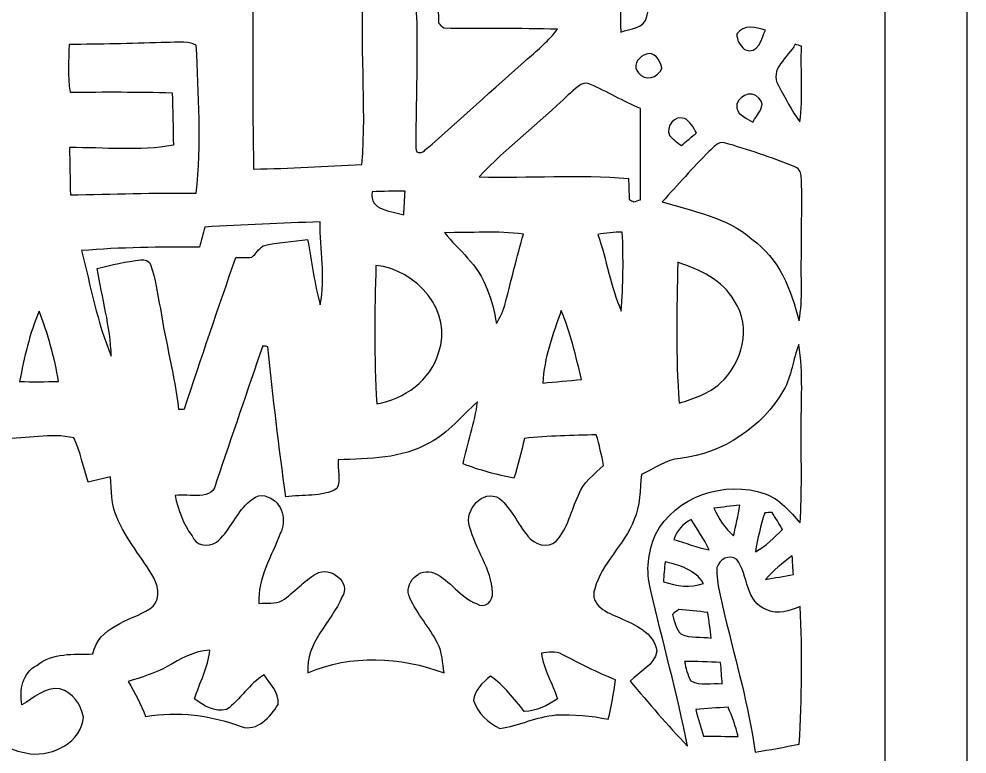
# Model space of a CAD drawing. Header units: centimetres. Extents: x -16.8 to 16.8, y -16.7 to 16.7.
# Drawn here: x 2.54 to 16.77, y -10.27 to 0.76 of the extents above; entities that cross this region are included whole.
import ezdxf

# ---------------------------------------------------------------- set-up
doc = ezdxf.new("R2010")
doc.units = ezdxf.units.CM
doc.header["$MEASUREMENT"] = 0
doc.layers.add('Layer 1', color=7, linetype='Continuous')

msp = doc.modelspace()

# ---------------------------------------------------------------- linework, layer by layer
at = {"layer": 'Layer 1', "color": 7}
for points, knots in [([(-16.77458, 16.66875), (-16.77458, 16.66875), (16.77458, 16.66875), (16.77458, 16.66875), (16.77458, 16.66875), (16.77458, 16.66875), (16.77458, -16.66875), (16.77458, -16.66875), (16.77458, -16.66875), (16.77458, -16.66875), (-16.77458, -16.66875), (-16.77458, -16.66875), (-16.77458, -16.66875), (-16.77458, -16.66875), (-16.77458, 16.66875), (-16.77458, 16.66875), (-16.77458, 16.66875), (-16.77458, 16.66875), (-16.77458, 16.66875), (-16.77458, 16.66875)], [0, 0, 0, 0, 0.16666667, 0.16666667, 0.16666667, 0.16666667, 0.33333333, 0.33333333, 0.33333333, 0.33333333, 0.5, 0.5, 0.5, 0.5, 0.66666667, 0.66666667, 0.66666667, 0.66666667, 1, 1, 1, 1]), ([(-16.06056, 15.74024), (-16.08032, 8.00664), (-16.06338, 0.2727), (-16.06903, -7.46125), (-16.06903, -7.46125), (-16.06162, -10.29264), (-16.0842, -13.12439), (-16.05774, -15.95543), (-16.05774, -15.95543), (-8.24159, -15.97342), (-0.42545, -15.9579), (7.39069, -15.96319), (7.39069, -15.96319), (10.10426, -15.95579), (12.81818, -15.97836), (15.53139, -15.95191), (15.53139, -15.95191), (15.5508, -8.21796), (15.53422, -0.48436), (15.53986, 7.24958), (15.53986, 7.24958), (15.53245, 10.08098), (15.55503, 12.91272), (15.52857, 15.74377), (15.52857, 15.74377), (5.41937, 15.76246), (-4.68983, 15.74518), (-14.79903, 15.75223), (-14.79903, 15.75223), (-15.21954, 15.75294), (-15.6404, 15.75223), (-16.06056, 15.74024)], [0, 0, 0, 0, 0.11111111, 0.11111111, 0.11111111, 0.11111111, 0.22222222, 0.22222222, 0.22222222, 0.22222222, 0.33333333, 0.33333333, 0.33333333, 0.33333333, 0.44444444, 0.44444444, 0.44444444, 0.44444444, 0.55555556, 0.55555556, 0.55555556, 0.55555556, 0.66666667, 0.66666667, 0.66666667, 0.66666667, 0.77777778, 0.77777778, 0.77777778, 0.77777778, 1, 1, 1, 1]), ([(6.87105, 8.22501), (7.17268, 8.24583), (7.47677, 8.25218), (7.77981, 8.2483), (7.77981, 8.2483), (7.85036, 8.04369), (7.91598, 7.83731), (7.9756, 7.62917), (7.9756, 7.62917), (8.22184, 7.67715), (8.46984, 7.7343), (8.69527, 7.84754), (8.69527, 7.84754), (8.71926, 7.77804), (8.74254, 7.70784), (8.76688, 7.63799), (8.76688, 7.63799), (8.99019, 7.63799), (9.21456, 7.63764), (9.43857, 7.63764), (9.43857, 7.63764), (9.45832, 7.70467), (9.47808, 7.77205), (9.49819, 7.83907), (9.49819, 7.83907), (9.74372, 7.77487), (9.9889, 7.71031), (10.23832, 7.66163), (10.23832, 7.66163), (10.28206, 7.84578), (10.32863, 8.02922), (10.38648, 8.20949), (10.38648, 8.20949), (10.67329, 8.22642), (10.96257, 8.26452), (11.25079, 8.24689), (11.25079, 8.24689), (11.38802, 8.24689), (11.40601, 8.07332), (11.436, 7.97913), (11.436, 7.97913), (11.34498, 8.02605), (11.25714, 8.07755), (11.1693, 8.12906), (11.1693, 8.12906), (10.98973, 8.00559), (10.78971, 7.88987), (10.6807, 7.69408), (10.6807, 7.69408), (10.45598, 7.33107), (10.46127, 6.88587), (10.42846, 6.47347), (10.42846, 6.47347), (9.89083, 6.85341), (9.21844, 7.22912), (8.53969, 7.02416), (8.53969, 7.02416), (8.56509, 6.44207), (8.86813, 5.9249), (9.25936, 5.51004), (9.25936, 5.51004), (8.84202, 5.48181), (8.40952, 5.52485), (8.01476, 5.35658), (8.01476, 5.35658), (7.8359, 5.27579), (7.61294, 5.2324), (7.48312, 5.07471), (7.48312, 5.07471), (7.41574, 4.94524), (7.5378, 4.81753), (7.62035, 4.72793), (7.62035, 4.72793), (7.97595, 4.3882), (8.40528, 4.12397), (8.87836, 3.98427), (8.87836, 3.98427), (8.71749, 3.75708), (8.52064, 3.53977), (8.44621, 3.26461), (8.44621, 3.26461), (8.33367, 2.94252), (8.38271, 2.59397), (8.4268, 2.26307), (8.4268, 2.26307), (8.70761, 2.28741), (9.00183, 2.26836), (9.271, 2.3689), (9.271, 2.3689), (9.64706, 2.48638), (9.99384, 2.67794), (10.32969, 2.88114), (10.32969, 2.88114), (10.42035, 2.37666), (10.54982, 1.87113), (10.83028, 1.4351), (10.83028, 1.4351), (10.27289, 1.42452), (9.71515, 1.42593), (9.15811, 1.44321), (9.15811, 1.44321), (9.04875, 1.44709), (8.94045, 1.43263), (8.8332, 1.41464), (8.8332, 1.41464), (8.83532, 1.17546), (8.83814, 0.93592), (8.84237, 0.69638), (8.84237, 0.69638), (8.86636, 0.67169), (8.89106, 0.64664), (8.91611, 0.62159), (8.91611, 0.62159), (9.48584, 0.61454), (10.05558, 0.62406), (10.62567, 0.60748), (10.62567, 0.60748), (10.4969, 0.4385), (10.33216, 0.30198), (10.17446, 0.16122), (10.17446, 0.16122), (9.66294, -0.29104), (9.15776, -0.75071), (8.64447, -1.2005), (8.64447, -1.2005), (8.60002, -1.24919), (8.49348, -1.27741), (8.49912, -1.17969), (8.49912, -1.17969), (8.4903, -0.34431), (8.55239, 0.49565), (8.47407, 1.32856), (8.47407, 1.32856), (8.22325, 1.32362), (7.97348, 1.31128), (7.72301, 1.31057), (7.72301, 1.31057), (7.64258, 0.40111), (7.76499, -0.51329), (7.68667, -1.42311), (7.68667, -1.42311), (7.14516, -1.45239), (6.60365, -1.48273), (6.06178, -1.4919), (6.06178, -1.4919), (6.04202, -0.50412), (6.04485, 0.48401), (6.05825, 1.47179), (6.05825, 1.47179), (6.24628, 1.48731), (6.45866, 1.45944), (6.63011, 1.5554), (6.63011, 1.5554), (6.91691, 1.80799), (6.85165, 2.24649), (6.76875, 2.58057), (6.76875, 2.58057), (6.44384, 3.56447), (6.39657, 4.61751), (6.45866, 5.64409), (6.45866, 5.64409), (6.59871, 5.52944), (6.71971, 5.39115), (6.87105, 5.28955), (6.87105, 5.28955), (6.88904, 5.88363), (6.91797, 6.47806), (6.89151, 7.07214), (6.89151, 7.07214), (6.89257, 7.11659), (6.84636, 7.14234), (6.81108, 7.15751), (6.81108, 7.15751), (6.60365, 7.20654), (6.39198, 7.22489), (6.18172, 7.25487), (6.18172, 7.25487), (6.17573, 7.43267), (6.17044, 7.61012), (6.17255, 7.78792), (6.17255, 7.78792), (6.33166, 7.74841), (6.4897, 7.70608), (6.64951, 7.66586), (6.64951, 7.66586), (6.72641, 7.84931), (6.72924, 8.07861), (6.87105, 8.22501)], [0, 0, 0, 0, 0.02083333, 0.02083333, 0.02083333, 0.02083333, 0.04166667, 0.04166667, 0.04166667, 0.04166667, 0.0625, 0.0625, 0.0625, 0.0625, 0.08333333, 0.08333333, 0.08333333, 0.08333333, 0.10416667, 0.10416667, 0.10416667, 0.10416667, 0.125, 0.125, 0.125, 0.125, 0.14583333, 0.14583333, 0.14583333, 0.14583333, 0.16666667, 0.16666667, 0.16666667, 0.16666667, 0.1875, 0.1875, 0.1875, 0.1875, 0.20833333, 0.20833333, 0.20833333, 0.20833333, 0.22916667, 0.22916667, 0.22916667, 0.22916667, 0.25, 0.25, 0.25, 0.25, 0.27083333, 0.27083333, 0.27083333, 0.27083333, 0.29166667, 0.29166667, 0.29166667, 0.29166667, 0.3125, 0.3125, 0.3125, 0.3125, 0.33333333, 0.33333333, 0.33333333, 0.33333333, 0.35416667, 0.35416667, 0.35416667, 0.35416667, 0.375, 0.375, 0.375, 0.375, 0.39583333, 0.39583333, 0.39583333, 0.39583333, 0.41666667, 0.41666667, 0.41666667, 0.41666667, 0.4375, 0.4375, 0.4375, 0.4375, 0.45833333, 0.45833333, 0.45833333, 0.45833333, 0.47916667, 0.47916667, 0.47916667, 0.47916667, 0.5, 0.5, 0.5, 0.5, 0.52083333, 0.52083333, 0.52083333, 0.52083333, 0.54166667, 0.54166667, 0.54166667, 0.54166667, 0.5625, 0.5625, 0.5625, 0.5625, 0.58333333, 0.58333333, 0.58333333, 0.58333333, 0.60416667, 0.60416667, 0.60416667, 0.60416667, 0.625, 0.625, 0.625, 0.625, 0.64583333, 0.64583333, 0.64583333, 0.64583333, 0.66666667, 0.66666667, 0.66666667, 0.66666667, 0.6875, 0.6875, 0.6875, 0.6875, 0.70833333, 0.70833333, 0.70833333, 0.70833333, 0.72916667, 0.72916667, 0.72916667, 0.72916667, 0.75, 0.75, 0.75, 0.75, 0.77083333, 0.77083333, 0.77083333, 0.77083333, 0.79166667, 0.79166667, 0.79166667, 0.79166667, 0.8125, 0.8125, 0.8125, 0.8125, 0.83333333, 0.83333333, 0.83333333, 0.83333333, 0.85416667, 0.85416667, 0.85416667, 0.85416667, 0.875, 0.875, 0.875, 0.875, 0.89583333, 0.89583333, 0.89583333, 0.89583333, 0.91666667, 0.91666667, 0.91666667, 0.91666667, 0.9375, 0.9375, 0.9375, 0.9375, 0.95833333, 0.95833333, 0.95833333, 0.95833333, 1, 1, 1, 1]), ([(13.12757, 3.87632), (13.52903, 4.01567), (13.91003, 4.20476), (14.26633, 4.43583), (14.26633, 4.43583), (14.30584, 3.36127), (14.28538, 2.28459), (14.27833, 1.21003), (14.27833, 1.21003), (13.91991, 1.11301), (13.55302, 1.05516), (13.18577, 1.00506), (13.18577, 1.00506), (12.89579, 1.41499), (12.63862, 1.85526), (12.28302, 2.21298), (12.28302, 2.21298), (12.25938, 2.19957), (12.21211, 2.17311), (12.18882, 2.15971), (12.18882, 2.15971), (12.07417, 1.71238), (12.06959, 1.24672), (11.96657, 0.79728), (11.96657, 0.79728), (11.93482, 0.61877), (11.71116, 0.61807), (11.57534, 0.56374), (11.57534, 0.56374), (11.56194, 0.83679), (11.57182, 1.1109), (11.57393, 1.38395), (11.57393, 1.38395), (11.57464, 1.53811), (11.69247, 1.657), (11.75279, 1.78964), (11.75279, 1.78964), (11.92036, 2.0514), (11.89214, 2.37243), (11.92847, 2.66841), (11.92847, 2.66841), (12.52855, 2.31281), (13.21929, 2.11384), (13.92132, 2.15336), (13.92132, 2.15336), (13.85887, 2.5841), (13.7862, 3.03953), (13.52197, 3.39901), (13.52197, 3.39901), (13.40626, 3.57082), (13.26374, 3.72145), (13.12757, 3.87632)], [0, 0, 0, 0, 0.07142857, 0.07142857, 0.07142857, 0.07142857, 0.14285714, 0.14285714, 0.14285714, 0.14285714, 0.21428571, 0.21428571, 0.21428571, 0.21428571, 0.28571429, 0.28571429, 0.28571429, 0.28571429, 0.35714286, 0.35714286, 0.35714286, 0.35714286, 0.42857143, 0.42857143, 0.42857143, 0.42857143, 0.5, 0.5, 0.5, 0.5, 0.57142857, 0.57142857, 0.57142857, 0.57142857, 0.64285714, 0.64285714, 0.64285714, 0.64285714, 0.71428571, 0.71428571, 0.71428571, 0.71428571, 0.78571429, 0.78571429, 0.78571429, 0.78571429, 0.85714286, 0.85714286, 0.85714286, 0.85714286, 1, 1, 1, 1]), ([(13.31842, 0.53763), (13.42037, 0.68298), (13.60558, 0.63888), (13.74704, 0.59196), (13.74704, 0.59196), (13.68637, 0.47766), (13.64368, 0.20884), (13.43307, 0.30409), (13.43307, 0.30409), (13.36322, 0.36054), (13.3156, 0.44697), (13.31842, 0.53763)], [0, 0, 0, 0, 0.25, 0.25, 0.25, 0.25, 0.5, 0.5, 0.5, 0.5, 1, 1, 1, 1]), ([(3.29177, 0.37924), (3.7525, 0.38206), (4.21358, 0.38806), (4.67431, 0.40852), (4.67431, 0.40852), (4.84611, 0.39652), (5.03767, 0.44768), (5.20065, 0.36936), (5.20065, 0.36936), (5.22922, -0.36936), (5.28567, -1.11795), (5.19783, -1.85455), (5.19783, -1.85455), (4.56812, -1.84573), (3.93947, -1.86937), (3.31047, -1.88136), (3.31047, -1.88136), (3.30376, -1.64359), (3.29953, -1.40688), (3.29812, -1.16946), (3.29812, -1.16946), (3.8167, -1.16699), (4.34199, -1.22414), (4.85669, -1.13559), (4.85669, -1.13559), (4.85211, -0.87207), (4.84787, -0.60925), (4.84046, -0.34608), (4.84046, -0.34608), (4.32929, -0.33161), (3.81776, -0.33373), (3.30623, -0.33726), (3.30623, -0.33726), (3.26566, -0.10089), (3.28154, 0.14111), (3.29177, 0.37924)], [0, 0, 0, 0, 0.1, 0.1, 0.1, 0.1, 0.2, 0.2, 0.2, 0.2, 0.3, 0.3, 0.3, 0.3, 0.4, 0.4, 0.4, 0.4, 0.5, 0.5, 0.5, 0.5, 0.6, 0.6, 0.6, 0.6, 0.7, 0.7, 0.7, 0.7, 0.8, 0.8, 0.8, 0.8, 1, 1, 1, 1]), ([(11.9193, 0.21837), (12.07523, 0.30551), (12.16766, 0.13899), (12.19165, 0.02011), (12.19165, 0.02011), (12.14191, -0.12241), (11.9313, -0.18415), (11.84099, -0.04692), (11.84099, -0.04692), (11.74926, 0.03986), (11.82405, 0.17286), (11.9193, 0.21837)], [0, 0, 0, 0, 0.25, 0.25, 0.25, 0.25, 0.5, 0.5, 0.5, 0.5, 1, 1, 1, 1]), ([(13.94319, -0.23671), (13.79714, -0.00247), (14.08818, 0.18803), (14.19472, 0.38065), (14.19472, 0.38065), (14.21836, 0.37324), (14.26527, 0.35842), (14.28891, 0.35137), (14.28891, 0.35137), (14.27374, -0.02681), (14.31502, -0.40852), (14.26316, -0.78458), (14.26316, -0.78458), (14.1418, -0.61101), (14.04232, -0.42333), (13.94319, -0.23671)], [0, 0, 0, 0, 0.2, 0.2, 0.2, 0.2, 0.4, 0.4, 0.4, 0.4, 0.6, 0.6, 0.6, 0.6, 1, 1, 1, 1]), ([(10.78547, -0.37818), (10.87896, -0.31362), (10.97915, -0.15804), (11.1125, -0.2159), (11.1125, -0.2159), (11.36862, -0.33161), (11.61274, -0.47202), (11.87062, -0.58455), (11.87062, -0.58455), (11.87097, -1.04069), (11.87238, -1.49719), (11.86886, -1.95368), (11.86886, -1.95368), (11.8364, -1.96356), (11.80465, -1.97379), (11.77325, -1.98438), (11.77325, -1.98438), (11.75561, -1.97556), (11.72034, -1.95827), (11.70305, -1.94945), (11.70305, -1.94945), (11.69564, -1.8415), (11.69635, -1.73849), (11.69141, -1.63195), (11.69141, -1.63195), (10.94387, -1.57233), (10.19422, -1.62631), (9.44668, -1.61008), (9.44668, -1.61008), (9.85979, -1.16523), (10.35085, -0.80151), (10.78547, -0.37818)], [0, 0, 0, 0, 0.11111111, 0.11111111, 0.11111111, 0.11111111, 0.22222222, 0.22222222, 0.22222222, 0.22222222, 0.33333333, 0.33333333, 0.33333333, 0.33333333, 0.44444444, 0.44444444, 0.44444444, 0.44444444, 0.55555556, 0.55555556, 0.55555556, 0.55555556, 0.66666667, 0.66666667, 0.66666667, 0.66666667, 0.77777778, 0.77777778, 0.77777778, 0.77777778, 1, 1, 1, 1]), ([(13.31771, -0.57856), (13.28914, -0.4124), (13.53996, -0.28469), (13.64721, -0.42933), (13.64721, -0.42933), (13.77809, -0.53658), (13.60946, -0.6798), (13.55901, -0.78705), (13.55901, -0.78705), (13.47082, -0.7306), (13.34523, -0.6925), (13.31771, -0.57856)], [0, 0, 0, 0, 0.25, 0.25, 0.25, 0.25, 0.5, 0.5, 0.5, 0.5, 1, 1, 1, 1]), ([(12.30701, -0.98672), (12.23962, -0.85196), (12.39449, -0.67733), (12.53067, -0.73237), (12.53067, -0.73237), (12.61921, -0.77364), (12.66084, -0.86854), (12.71341, -0.9458), (12.71341, -0.9458), (12.65661, -0.99413), (12.54301, -1.09114), (12.48622, -1.13947), (12.48622, -1.13947), (12.42377, -1.09149), (12.35781, -1.04669), (12.30701, -0.98672)], [0, 0, 0, 0, 0.2, 0.2, 0.2, 0.2, 0.4, 0.4, 0.4, 0.4, 0.6, 0.6, 0.6, 0.6, 1, 1, 1, 1]), ([(12.90108, -1.22343), (12.96494, -1.17016), (13.03584, -1.0735), (13.13145, -1.09608), (13.13145, -1.09608), (13.48458, -1.2005), (13.8363, -1.31269), (14.17708, -1.45309), (14.17708, -1.45309), (14.23635, -1.47532), (14.28432, -1.52612), (14.28291, -1.59279), (14.28291, -1.59279), (14.31008, -1.98261), (14.27903, -2.37349), (14.28891, -2.76401), (14.28891, -2.76401), (14.27304, -3.09915), (14.31325, -3.44029), (14.25187, -3.77261), (14.25187, -3.77261), (14.13545, -3.30906), (13.95166, -2.82787), (13.54208, -2.54388), (13.54208, -2.54388), (13.16778, -2.20874), (12.65908, -2.12901), (12.19588, -1.98473), (12.19588, -1.98473), (12.42977, -1.73002), (12.65908, -1.47038), (12.90108, -1.22343)], [0, 0, 0, 0, 0.11111111, 0.11111111, 0.11111111, 0.11111111, 0.22222222, 0.22222222, 0.22222222, 0.22222222, 0.33333333, 0.33333333, 0.33333333, 0.33333333, 0.44444444, 0.44444444, 0.44444444, 0.44444444, 0.55555556, 0.55555556, 0.55555556, 0.55555556, 0.66666667, 0.66666667, 0.66666667, 0.66666667, 0.77777778, 0.77777778, 0.77777778, 0.77777778, 1, 1, 1, 1]), ([(7.83978, -1.83233), (8.00417, -1.82704), (8.17033, -1.8228), (8.33614, -1.82457), (8.33614, -1.82457), (8.32908, -1.94239), (8.32591, -2.0634), (8.31462, -2.18158), (8.31462, -2.18158), (8.12447, -2.1082), (7.80203, -2.13043), (7.83978, -1.83233)], [0, 0, 0, 0, 0.25, 0.25, 0.25, 0.25, 0.5, 0.5, 0.5, 0.5, 1, 1, 1, 1]), ([(5.33118, -2.3622), (5.90656, -2.32798), (6.48264, -2.30258), (7.05873, -2.28565), (7.05873, -2.28565), (7.06191, -2.6984), (7.14446, -3.11785), (7.06049, -3.52813), (7.06049, -3.52813), (6.9723, -3.20781), (6.93455, -2.87726), (6.87246, -2.55199), (6.87246, -2.55199), (6.6488, -2.57739), (6.42197, -2.59045), (6.20289, -2.64513), (6.20289, -2.64513), (6.13657, -2.69064), (6.09635, -2.76437), (6.03426, -2.81446), (6.03426, -2.81446), (5.95489, -2.82716), (5.87446, -2.81799), (5.79508, -2.81764), (5.79508, -2.81764), (5.5312, -3.57399), (5.27367, -4.33317), (5.02214, -5.09376), (5.02214, -5.09376), (4.99992, -5.09482), (4.95582, -5.09623), (4.93395, -5.09693), (4.93395, -5.09693), (4.87433, -4.58787), (4.73992, -4.09187), (4.6609, -3.58599), (4.6609, -3.58599), (4.61398, -3.3655), (4.58999, -3.13761), (4.51238, -2.92559), (4.51238, -2.92559), (4.49545, -2.86385), (4.42277, -2.85256), (4.3688, -2.85503), (4.3688, -2.85503), (4.1469, -2.87726), (3.931, -2.9337), (3.7144, -2.98274), (3.7144, -2.98274), (3.78107, -3.42336), (3.91089, -3.85516), (3.9243, -4.30318), (3.9243, -4.30318), (3.71228, -3.79483), (3.61527, -3.24767), (3.47486, -2.71709), (3.47486, -2.71709), (4.06471, -2.66559), (4.65702, -2.66418), (5.24898, -2.66312), (5.24898, -2.66312), (5.27791, -2.56328), (5.30331, -2.46204), (5.33118, -2.3622)], [0, 0, 0, 0, 0.05882353, 0.05882353, 0.05882353, 0.05882353, 0.11764706, 0.11764706, 0.11764706, 0.11764706, 0.17647059, 0.17647059, 0.17647059, 0.17647059, 0.23529412, 0.23529412, 0.23529412, 0.23529412, 0.29411765, 0.29411765, 0.29411765, 0.29411765, 0.35294118, 0.35294118, 0.35294118, 0.35294118, 0.41176471, 0.41176471, 0.41176471, 0.41176471, 0.47058824, 0.47058824, 0.47058824, 0.47058824, 0.52941176, 0.52941176, 0.52941176, 0.52941176, 0.58823529, 0.58823529, 0.58823529, 0.58823529, 0.64705882, 0.64705882, 0.64705882, 0.64705882, 0.70588235, 0.70588235, 0.70588235, 0.70588235, 0.76470588, 0.76470588, 0.76470588, 0.76470588, 0.82352941, 0.82352941, 0.82352941, 0.82352941, 0.88235294, 0.88235294, 0.88235294, 0.88235294, 1, 1, 1, 1]), ([(8.92986, -2.44687), (9.32321, -2.45075), (9.72044, -2.41794), (10.11202, -2.46697), (10.11202, -2.46697), (10.01677, -2.80846), (9.93211, -3.15242), (9.84462, -3.49603), (9.84462, -3.49603), (9.81781, -3.60856), (9.76701, -3.71334), (9.70703, -3.81176), (9.70703, -3.81176), (9.65306, -3.45264), (9.52853, -3.09492), (9.27347, -2.82751), (9.27347, -2.82751), (9.16305, -2.69628), (9.03429, -2.58269), (8.92986, -2.44687)], [0, 0, 0, 0, 0.16666667, 0.16666667, 0.16666667, 0.16666667, 0.33333333, 0.33333333, 0.33333333, 0.33333333, 0.5, 0.5, 0.5, 0.5, 0.66666667, 0.66666667, 0.66666667, 0.66666667, 1, 1, 1, 1]), ([(11.23033, -2.47227), (11.35168, -2.4511), (11.47445, -2.4384), (11.59792, -2.43769), (11.59792, -2.43769), (11.61521, -2.83422), (11.61274, -3.2318), (11.58275, -3.62797), (11.58275, -3.62797), (11.42436, -3.25614), (11.36156, -2.85291), (11.23033, -2.47227)], [0, 0, 0, 0, 0.25, 0.25, 0.25, 0.25, 0.5, 0.5, 0.5, 0.5, 1, 1, 1, 1]), ([(7.89799, -2.93758), (8.49665, -2.99544), (9.07486, -3.6382), (8.83673, -4.24886), (8.83673, -4.24886), (8.72102, -4.66831), (8.32379, -4.94559), (7.90928, -5.0165), (7.90928, -5.0165), (7.86906, -4.324), (7.87682, -3.63008), (7.89799, -2.93758)], [0, 0, 0, 0, 0.25, 0.25, 0.25, 0.25, 0.5, 0.5, 0.5, 0.5, 1, 1, 1, 1]), ([(12.42977, -2.89207), (12.75962, -2.99932), (13.10711, -3.15524), (13.28032, -3.47592), (13.28032, -3.47592), (13.55372, -3.86151), (13.39427, -4.40655), (13.06936, -4.70888), (13.06936, -4.70888), (12.89403, -4.85916), (12.67178, -4.94101), (12.4527, -5.00451), (12.4527, -5.00451), (12.39661, -4.30248), (12.41813, -3.59586), (12.42977, -2.89207)], [0, 0, 0, 0, 0.2, 0.2, 0.2, 0.2, 0.4, 0.4, 0.4, 0.4, 0.6, 0.6, 0.6, 0.6, 1, 1, 1, 1]), ([(2.54706, -4.68207), (2.61761, -4.32259), (2.69699, -3.9624), (2.83986, -3.62409), (2.83986, -3.62409), (2.97004, -3.96628), (3.07481, -4.31976), (3.13055, -4.68207), (3.13055, -4.68207), (2.93582, -4.68489), (2.74144, -4.68665), (2.54706, -4.68207)], [0, 0, 0, 0, 0.25, 0.25, 0.25, 0.25, 0.5, 0.5, 0.5, 0.5, 1, 1, 1, 1]), ([(10.40342, -4.70641), (10.42247, -4.32964), (10.55617, -3.96628), (10.68141, -3.61456), (10.68141, -3.61456), (10.81758, -3.94864), (10.90083, -4.30213), (10.98621, -4.65243), (10.98621, -4.65243), (10.79077, -4.66901), (10.59744, -4.68524), (10.40342, -4.70641)], [0, 0, 0, 0, 0.25, 0.25, 0.25, 0.25, 0.5, 0.5, 0.5, 0.5, 1, 1, 1, 1]), ([(-0.23954, -3.83399), (-0.09172, -4.04178), (0.00141, -4.28096), (0.11642, -4.50709), (0.11642, -4.50709), (0.38559, -5.04684), (0.64805, -5.59047), (0.93028, -6.12352), (0.93028, -6.12352), (1.33385, -6.10799), (1.73814, -6.08295), (2.14171, -6.11399), (2.14171, -6.11399), (2.19675, -5.92208), (2.25178, -5.73052), (2.29905, -5.53685), (2.29905, -5.53685), (2.6483, -5.54955), (3.01696, -5.44407), (3.3595, -5.52838), (3.3595, -5.52838), (3.46498, -5.7344), (3.50097, -5.97112), (3.57576, -6.19054), (3.57576, -6.19054), (3.68723, -6.16373), (3.79801, -6.13692), (3.91054, -6.11364), (3.91054, -6.11364), (3.93277, -6.31366), (3.91654, -6.52886), (4.00614, -6.71583), (4.00614, -6.71583), (4.13879, -7.0545), (4.39491, -7.3219), (4.566, -7.6394), (4.566, -7.6394), (4.64538, -7.78545), (4.66125, -7.99924), (4.5018, -8.0966), (4.5018, -8.0966), (4.19417, -8.28252), (3.73133, -8.35519), (3.64631, -8.77252), (3.64631, -8.77252), (3.36303, -8.77817), (3.03953, -8.75136), (2.80494, -8.94362), (2.80494, -8.94362), (2.58939, -9.05193), (2.54035, -9.31757), (2.58269, -9.53488), (2.58269, -9.53488), (2.76578, -9.43857), (2.92382, -9.26112), (3.15313, -9.29711), (3.15313, -9.29711), (3.34539, -9.34826), (3.47098, -9.5317), (3.5052, -9.71903), (3.5052, -9.71903), (3.4798, -10.09685), (3.05435, -10.30746), (2.71074, -10.27007), (2.71074, -10.27007), (2.18616, -10.20022), (1.76071, -9.80369), (1.50566, -9.35919), (1.50566, -9.35919), (1.16134, -8.79052), (0.9271, -8.16151), (0.72672, -7.53004), (0.72672, -7.53004), (0.87983, -7.55191), (1.02764, -7.59883), (1.17581, -7.64187), (1.17581, -7.64187), (1.18674, -7.62318), (1.20826, -7.58649), (1.21885, -7.56814), (1.21885, -7.56814), (0.81774, -7.00123), (0.49354, -6.38493), (0.12312, -5.79861), (0.12312, -5.79861), (-0.01552, -5.84059), (-0.15311, -5.88504), (-0.29281, -5.92243), (-0.29281, -5.92243), (-0.24553, -5.22711), (-0.28399, -4.52931), (-0.23954, -3.83399)], [0, 0, 0, 0, 0.04166667, 0.04166667, 0.04166667, 0.04166667, 0.08333333, 0.08333333, 0.08333333, 0.08333333, 0.125, 0.125, 0.125, 0.125, 0.16666667, 0.16666667, 0.16666667, 0.16666667, 0.20833333, 0.20833333, 0.20833333, 0.20833333, 0.25, 0.25, 0.25, 0.25, 0.29166667, 0.29166667, 0.29166667, 0.29166667, 0.33333333, 0.33333333, 0.33333333, 0.33333333, 0.375, 0.375, 0.375, 0.375, 0.41666667, 0.41666667, 0.41666667, 0.41666667, 0.45833333, 0.45833333, 0.45833333, 0.45833333, 0.5, 0.5, 0.5, 0.5, 0.54166667, 0.54166667, 0.54166667, 0.54166667, 0.58333333, 0.58333333, 0.58333333, 0.58333333, 0.625, 0.625, 0.625, 0.625, 0.66666667, 0.66666667, 0.66666667, 0.66666667, 0.70833333, 0.70833333, 0.70833333, 0.70833333, 0.75, 0.75, 0.75, 0.75, 0.79166667, 0.79166667, 0.79166667, 0.79166667, 0.83333333, 0.83333333, 0.83333333, 0.83333333, 0.875, 0.875, 0.875, 0.875, 0.91666667, 0.91666667, 0.91666667, 0.91666667, 1, 1, 1, 1]), ([(14.02045, -4.81083), (14.14074, -4.59881), (14.16015, -4.3501), (14.24728, -4.12538), (14.24728, -4.12538), (14.32066, -4.5593), (14.27903, -4.99921), (14.28468, -5.43631), (14.28468, -5.43631), (14.28256, -5.89209), (14.29773, -6.34859), (14.2681, -6.80367), (14.2681, -6.80367), (14.11499, -6.63257), (13.96506, -6.44737), (13.74069, -6.36729), (13.74069, -6.36729), (13.14591, -6.15774), (12.38673, -6.40327), (12.09604, -6.97971), (12.09604, -6.97971), (11.98739, -7.23583), (11.94541, -7.52969), (12.02337, -7.80062), (12.02337, -7.80062), (12.20117, -8.58696), (12.42166, -9.36343), (12.57759, -10.15471), (12.57759, -10.15471), (12.27208, -9.84532), (11.99903, -9.50736), (11.71399, -9.17998), (11.71399, -9.17998), (11.84945, -9.03958), (12.08264, -8.94362), (12.1158, -8.73125), (12.1158, -8.73125), (12.08123, -8.45432), (11.78525, -8.32979), (11.55982, -8.23031), (11.55982, -8.23031), (11.38273, -8.15728), (11.10121, -8.0458), (11.18306, -7.79321), (11.18306, -7.79321), (11.28889, -7.40375), (11.62932, -7.13493), (11.77325, -6.76204), (11.77325, -6.76204), (11.86815, -6.54579), (11.86215, -6.30626), (11.88544, -6.07589), (11.88544, -6.07589), (12.08264, -5.99899), (12.24774, -5.84976), (12.46893, -5.83671), (12.46893, -5.83671), (13.11028, -5.75945), (13.69589, -5.36716), (14.02045, -4.81083)], [0, 0, 0, 0, 0.0625, 0.0625, 0.0625, 0.0625, 0.125, 0.125, 0.125, 0.125, 0.1875, 0.1875, 0.1875, 0.1875, 0.25, 0.25, 0.25, 0.25, 0.3125, 0.3125, 0.3125, 0.3125, 0.375, 0.375, 0.375, 0.375, 0.4375, 0.4375, 0.4375, 0.4375, 0.5, 0.5, 0.5, 0.5, 0.5625, 0.5625, 0.5625, 0.5625, 0.625, 0.625, 0.625, 0.625, 0.6875, 0.6875, 0.6875, 0.6875, 0.75, 0.75, 0.75, 0.75, 0.8125, 0.8125, 0.8125, 0.8125, 0.875, 0.875, 0.875, 0.875, 1, 1, 1, 1]), ([(6.19831, -4.14443), (6.21806, -4.14902), (6.25757, -4.15784), (6.27697, -4.16243), (6.27697, -4.16243), (6.34894, -4.91419), (6.44454, -5.66385), (6.54367, -6.41279), (6.54367, -6.41279), (6.79626, -6.37681), (7.08519, -6.4202), (7.31273, -6.29003), (7.31273, -6.29003), (7.37306, -6.15632), (7.3212, -6.0004), (7.33143, -5.85717), (7.33143, -5.85717), (7.79674, -5.84271), (8.28746, -5.84235), (8.70267, -5.60035), (8.70267, -5.60035), (8.98913, -5.455), (9.18774, -5.19501), (9.4234, -4.9851), (9.4234, -4.9851), (9.38636, -5.30366), (9.26712, -5.60458), (9.20891, -5.91926), (9.20891, -5.91926), (9.45515, -6.01486), (9.71232, -6.08048), (9.97056, -6.13445), (9.97056, -6.13445), (10.03229, -5.9369), (10.07851, -5.73511), (10.12931, -5.53508), (10.12931, -5.53508), (10.48738, -5.49628), (10.84756, -5.4924), (11.20775, -5.48287), (11.20775, -5.48287), (11.25044, -5.63386), (11.28712, -5.78556), (11.31782, -5.94007), (11.31782, -5.94007), (11.17424, -6.07342), (11.00949, -6.19901), (10.93787, -6.38845), (10.93787, -6.38845), (10.83063, -6.61917), (10.77948, -6.88481), (10.60591, -7.07884), (10.60591, -7.07884), (10.4842, -7.19878), (10.26971, -7.12787), (10.17905, -7.00264), (10.17905, -7.00264), (10.02982, -6.82166), (9.93211, -6.59306), (9.75536, -6.43678), (9.75536, -6.43678), (9.49995, -6.28333), (9.22232, -6.61423), (9.30487, -6.85729), (9.30487, -6.85729), (9.38812, -7.19949), (9.63648, -7.48982), (9.64777, -7.85178), (9.64777, -7.85178), (9.66611, -7.9696), (9.53558, -8.10754), (9.40752, -8.01652), (9.40752, -8.01652), (9.15846, -7.9248), (9.01806, -7.66374), (8.7757, -7.55932), (8.7757, -7.55932), (8.55909, -7.45772), (8.30439, -7.71243), (8.40634, -7.92903), (8.40634, -7.92903), (8.51464, -8.17245), (8.70303, -8.37106), (8.82332, -8.60884), (8.82332, -8.60884), (8.89564, -8.74642), (8.89706, -8.90623), (8.92069, -9.05757), (8.92069, -9.05757), (8.26876, -8.81027), (7.52475, -8.7757), (6.87705, -9.05439), (6.87705, -9.05439), (6.83154, -8.6046), (7.22947, -8.30016), (7.38787, -7.91845), (7.38787, -7.91845), (7.53957, -7.70255), (7.20478, -7.44079), (7.00299, -7.56744), (7.00299, -7.56744), (6.8139, -7.67609), (6.67103, -7.84895), (6.49146, -7.97066), (6.49146, -7.97066), (6.38316, -8.02393), (6.25546, -8.001), (6.13869, -8.01264), (6.13869, -8.01264), (6.12175, -7.63058), (6.33236, -7.30497), (6.46218, -6.96277), (6.46218, -6.96277), (6.56308, -6.7751), (6.49287, -6.49111), (6.28015, -6.4195), (6.28015, -6.4195), (6.14116, -6.34224), (6.02439, -6.44772), (5.94007, -6.53874), (5.94007, -6.53874), (5.77568, -6.70842), (5.69101, -6.94443), (5.50263, -7.09154), (5.50263, -7.09154), (5.38797, -7.1815), (5.19007, -7.14551), (5.13786, -6.99911), (5.13786, -6.99911), (4.99886, -6.82343), (4.93042, -6.60647), (4.88103, -6.39163), (4.88103, -6.39163), (5.08423, -6.35776), (5.46312, -6.50064), (5.50263, -6.17961), (5.50263, -6.17961), (5.73722, -5.50228), (5.96547, -4.82247), (6.19831, -4.14443)], [0, 0, 0, 0, 0.02777778, 0.02777778, 0.02777778, 0.02777778, 0.05555556, 0.05555556, 0.05555556, 0.05555556, 0.08333333, 0.08333333, 0.08333333, 0.08333333, 0.11111111, 0.11111111, 0.11111111, 0.11111111, 0.13888889, 0.13888889, 0.13888889, 0.13888889, 0.16666667, 0.16666667, 0.16666667, 0.16666667, 0.19444444, 0.19444444, 0.19444444, 0.19444444, 0.22222222, 0.22222222, 0.22222222, 0.22222222, 0.25, 0.25, 0.25, 0.25, 0.27777778, 0.27777778, 0.27777778, 0.27777778, 0.30555556, 0.30555556, 0.30555556, 0.30555556, 0.33333333, 0.33333333, 0.33333333, 0.33333333, 0.36111111, 0.36111111, 0.36111111, 0.36111111, 0.38888889, 0.38888889, 0.38888889, 0.38888889, 0.41666667, 0.41666667, 0.41666667, 0.41666667, 0.44444444, 0.44444444, 0.44444444, 0.44444444, 0.47222222, 0.47222222, 0.47222222, 0.47222222, 0.5, 0.5, 0.5, 0.5, 0.52777778, 0.52777778, 0.52777778, 0.52777778, 0.55555556, 0.55555556, 0.55555556, 0.55555556, 0.58333333, 0.58333333, 0.58333333, 0.58333333, 0.61111111, 0.61111111, 0.61111111, 0.61111111, 0.63888889, 0.63888889, 0.63888889, 0.63888889, 0.66666667, 0.66666667, 0.66666667, 0.66666667, 0.69444444, 0.69444444, 0.69444444, 0.69444444, 0.72222222, 0.72222222, 0.72222222, 0.72222222, 0.75, 0.75, 0.75, 0.75, 0.77777778, 0.77777778, 0.77777778, 0.77777778, 0.80555556, 0.80555556, 0.80555556, 0.80555556, 0.83333333, 0.83333333, 0.83333333, 0.83333333, 0.86111111, 0.86111111, 0.86111111, 0.86111111, 0.88888889, 0.88888889, 0.88888889, 0.88888889, 0.91666667, 0.91666667, 0.91666667, 0.91666667, 0.94444444, 0.94444444, 0.94444444, 0.94444444, 1, 1, 1, 1]), ([(12.97446, -6.5846), (13.10322, -6.56696), (13.23305, -6.55214), (13.36287, -6.53874), (13.36287, -6.53874), (13.33535, -6.69255), (13.30431, -6.84601), (13.26727, -6.99841), (13.26727, -6.99841), (13.13991, -6.88446), (13.04396, -6.73982), (12.97446, -6.5846)], [0, 0, 0, 0, 0.25, 0.25, 0.25, 0.25, 0.5, 0.5, 0.5, 0.5, 1, 1, 1, 1]), ([(13.73822, -6.65162), (13.76539, -6.65057), (13.82007, -6.6488), (13.84759, -6.6481), (13.84759, -6.6481), (13.8871, -6.71195), (13.96612, -6.8393), (14.00528, -6.90316), (14.00528, -6.90316), (13.88004, -7.02733), (13.75198, -7.15116), (13.59711, -7.23759), (13.59711, -7.23759), (13.63027, -7.03897), (13.67331, -6.84213), (13.73822, -6.65162)], [0, 0, 0, 0, 0.2, 0.2, 0.2, 0.2, 0.4, 0.4, 0.4, 0.4, 0.6, 0.6, 0.6, 0.6, 1, 1, 1, 1]), ([(12.37086, -7.05238), (12.41566, -6.92079), (12.50844, -6.81673), (12.6305, -6.75146), (12.6305, -6.75146), (12.72258, -6.90174), (12.82806, -7.04744), (12.90144, -7.20972), (12.90144, -7.20972), (12.72046, -7.17127), (12.54689, -7.10565), (12.37086, -7.05238)], [0, 0, 0, 0, 0.25, 0.25, 0.25, 0.25, 0.5, 0.5, 0.5, 0.5, 1, 1, 1, 1]), ([(12.24033, -7.38787), (12.45729, -7.44149), (12.69294, -7.50852), (12.81677, -7.71278), (12.81677, -7.71278), (12.61886, -7.78827), (12.41143, -7.75018), (12.21528, -7.68985), (12.21528, -7.68985), (12.22234, -7.5886), (12.23045, -7.48806), (12.24033, -7.38787)], [0, 0, 0, 0, 0.25, 0.25, 0.25, 0.25, 0.5, 0.5, 0.5, 0.5, 1, 1, 1, 1]), ([(13.01926, -7.47536), (13.05137, -7.35471), (13.20906, -7.2644), (13.3156, -7.35542), (13.3156, -7.35542), (13.4934, -7.57802), (13.4433, -8.01158), (13.76927, -8.10754), (13.76927, -8.10754), (13.93366, -8.1915), (14.1097, -8.12094), (14.26739, -8.05956), (14.26739, -8.05956), (14.30514, -8.74818), (14.29032, -9.43822), (14.25575, -10.12684), (14.25575, -10.12684), (14.03526, -10.16917), (13.81478, -10.21151), (13.59288, -10.24502), (13.59288, -10.24502), (13.5001, -9.55181), (13.29655, -8.88189), (13.13956, -8.20279), (13.13956, -8.20279), (13.08559, -7.96325), (13.01009, -7.72336), (13.01926, -7.47536)], [0, 0, 0, 0, 0.125, 0.125, 0.125, 0.125, 0.25, 0.25, 0.25, 0.25, 0.375, 0.375, 0.375, 0.375, 0.5, 0.5, 0.5, 0.5, 0.625, 0.625, 0.625, 0.625, 0.75, 0.75, 0.75, 0.75, 1, 1, 1, 1]), ([(13.7481, -7.65457), (13.86628, -7.51981), (14.00598, -7.40586), (14.14921, -7.29897), (14.14921, -7.29897), (14.1538, -7.36847), (14.16262, -7.50746), (14.16685, -7.57696), (14.16685, -7.57696), (14.02821, -7.60624), (13.88674, -7.62882), (13.7481, -7.65457)], [0, 0, 0, 0, 0.25, 0.25, 0.25, 0.25, 0.5, 0.5, 0.5, 0.5, 1, 1, 1, 1]), ([(12.44635, -8.10295), (12.59099, -8.11847), (12.73492, -8.13259), (12.88133, -8.14881), (12.88133, -8.14881), (12.90108, -8.27758), (12.91625, -8.40493), (12.9346, -8.53511), (12.9346, -8.53511), (12.78572, -8.50406), (12.61921, -8.54498), (12.48163, -8.47337), (12.48163, -8.47337), (12.39943, -8.39893), (12.38603, -8.28005), (12.34934, -8.18092), (12.34934, -8.18092), (12.38144, -8.15481), (12.41354, -8.12871), (12.44635, -8.10295)], [0, 0, 0, 0, 0.16666667, 0.16666667, 0.16666667, 0.16666667, 0.33333333, 0.33333333, 0.33333333, 0.33333333, 0.5, 0.5, 0.5, 0.5, 0.66666667, 0.66666667, 0.66666667, 0.66666667, 1, 1, 1, 1]), ([(4.76074, -8.96126), (4.96217, -8.84837), (5.16431, -8.7249), (5.40385, -8.71573), (5.40385, -8.71573), (5.38304, -8.97396), (5.24651, -9.20115), (5.17596, -9.44633), (5.17596, -9.44633), (5.31107, -9.55005), (5.47546, -9.64812), (5.65432, -9.6079), (5.65432, -9.6079), (5.86317, -9.45586), (5.99687, -9.22161), (6.21877, -9.08509), (6.21877, -9.08509), (6.30202, -9.22443), (6.45019, -9.34755), (6.42832, -9.52888), (6.42832, -9.52888), (6.31825, -9.71021), (6.1154, -9.94622), (5.87375, -9.86261), (5.87375, -9.86261), (5.4162, -9.69081), (4.92337, -9.62907), (4.43971, -9.71056), (4.43971, -9.71056), (4.36986, -9.52818), (4.27814, -9.35531), (4.17971, -9.18739), (4.17971, -9.18739), (4.37621, -9.11966), (4.57906, -9.06498), (4.76074, -8.96126)], [0, 0, 0, 0, 0.1, 0.1, 0.1, 0.1, 0.2, 0.2, 0.2, 0.2, 0.3, 0.3, 0.3, 0.3, 0.4, 0.4, 0.4, 0.4, 0.5, 0.5, 0.5, 0.5, 0.6, 0.6, 0.6, 0.6, 0.7, 0.7, 0.7, 0.7, 0.8, 0.8, 0.8, 0.8, 1, 1, 1, 1]), ([(10.3819, -8.75982), (10.48632, -8.74854), (10.60027, -8.72031), (10.69587, -8.77888), (10.69587, -8.77888), (10.95551, -8.91963), (11.22151, -9.04804), (11.49491, -9.15987), (11.49491, -9.15987), (11.46739, -9.35849), (11.43494, -9.55746), (11.38767, -9.75254), (11.38767, -9.75254), (11.12979, -9.69857), (10.8645, -9.6774), (10.60203, -9.68798), (10.60203, -9.68798), (10.31134, -9.71338), (10.04499, -9.84779), (9.75889, -9.89295), (9.75889, -9.89295), (9.58744, -9.80264), (9.42234, -9.66011), (9.36449, -9.47032), (9.36449, -9.47032), (9.37331, -9.32039), (9.50454, -9.19833), (9.61637, -9.1059), (9.61637, -9.1059), (9.82345, -9.24207), (9.97091, -9.44527), (10.12649, -9.63471), (10.12649, -9.63471), (10.31275, -9.63224), (10.47503, -9.5444), (10.62672, -9.44633), (10.62672, -9.44633), (10.54841, -9.21632), (10.41576, -9.00289), (10.3819, -8.75982)], [0, 0, 0, 0, 0.09090909, 0.09090909, 0.09090909, 0.09090909, 0.18181818, 0.18181818, 0.18181818, 0.18181818, 0.27272727, 0.27272727, 0.27272727, 0.27272727, 0.36363636, 0.36363636, 0.36363636, 0.36363636, 0.45454545, 0.45454545, 0.45454545, 0.45454545, 0.54545455, 0.54545455, 0.54545455, 0.54545455, 0.63636364, 0.63636364, 0.63636364, 0.63636364, 0.72727273, 0.72727273, 0.72727273, 0.72727273, 0.81818182, 0.81818182, 0.81818182, 0.81818182, 1, 1, 1, 1]), ([(12.53172, -8.88506), (12.71129, -8.88647), (12.89367, -8.88965), (13.07394, -8.90023), (13.07394, -8.90023), (13.08206, -9.00748), (13.08982, -9.11401), (13.09829, -9.22232), (13.09829, -9.22232), (12.94589, -9.19304), (12.76456, -9.26536), (12.62803, -9.1761), (12.62803, -9.1761), (12.57335, -9.08791), (12.55466, -8.98419), (12.53172, -8.88506)], [0, 0, 0, 0, 0.2, 0.2, 0.2, 0.2, 0.4, 0.4, 0.4, 0.4, 0.6, 0.6, 0.6, 0.6, 1, 1, 1, 1]), ([(12.70176, -9.6072), (12.86263, -9.59273), (13.0242, -9.58074), (13.18648, -9.57086), (13.18648, -9.57086), (13.24998, -9.71268), (13.29937, -9.86014), (13.33606, -10.01113), (13.33606, -10.01113), (13.16284, -10.01007), (12.99034, -10.0076), (12.81783, -10.00372), (12.81783, -10.00372), (12.77408, -9.87284), (12.73422, -9.7409), (12.70176, -9.6072)], [0, 0, 0, 0, 0.2, 0.2, 0.2, 0.2, 0.4, 0.4, 0.4, 0.4, 0.6, 0.6, 0.6, 0.6, 1, 1, 1, 1])]:
    msp.add_open_spline(points, degree=3, knots=knots, dxfattribs=at)

doc.saveas('drawing.dxf')
